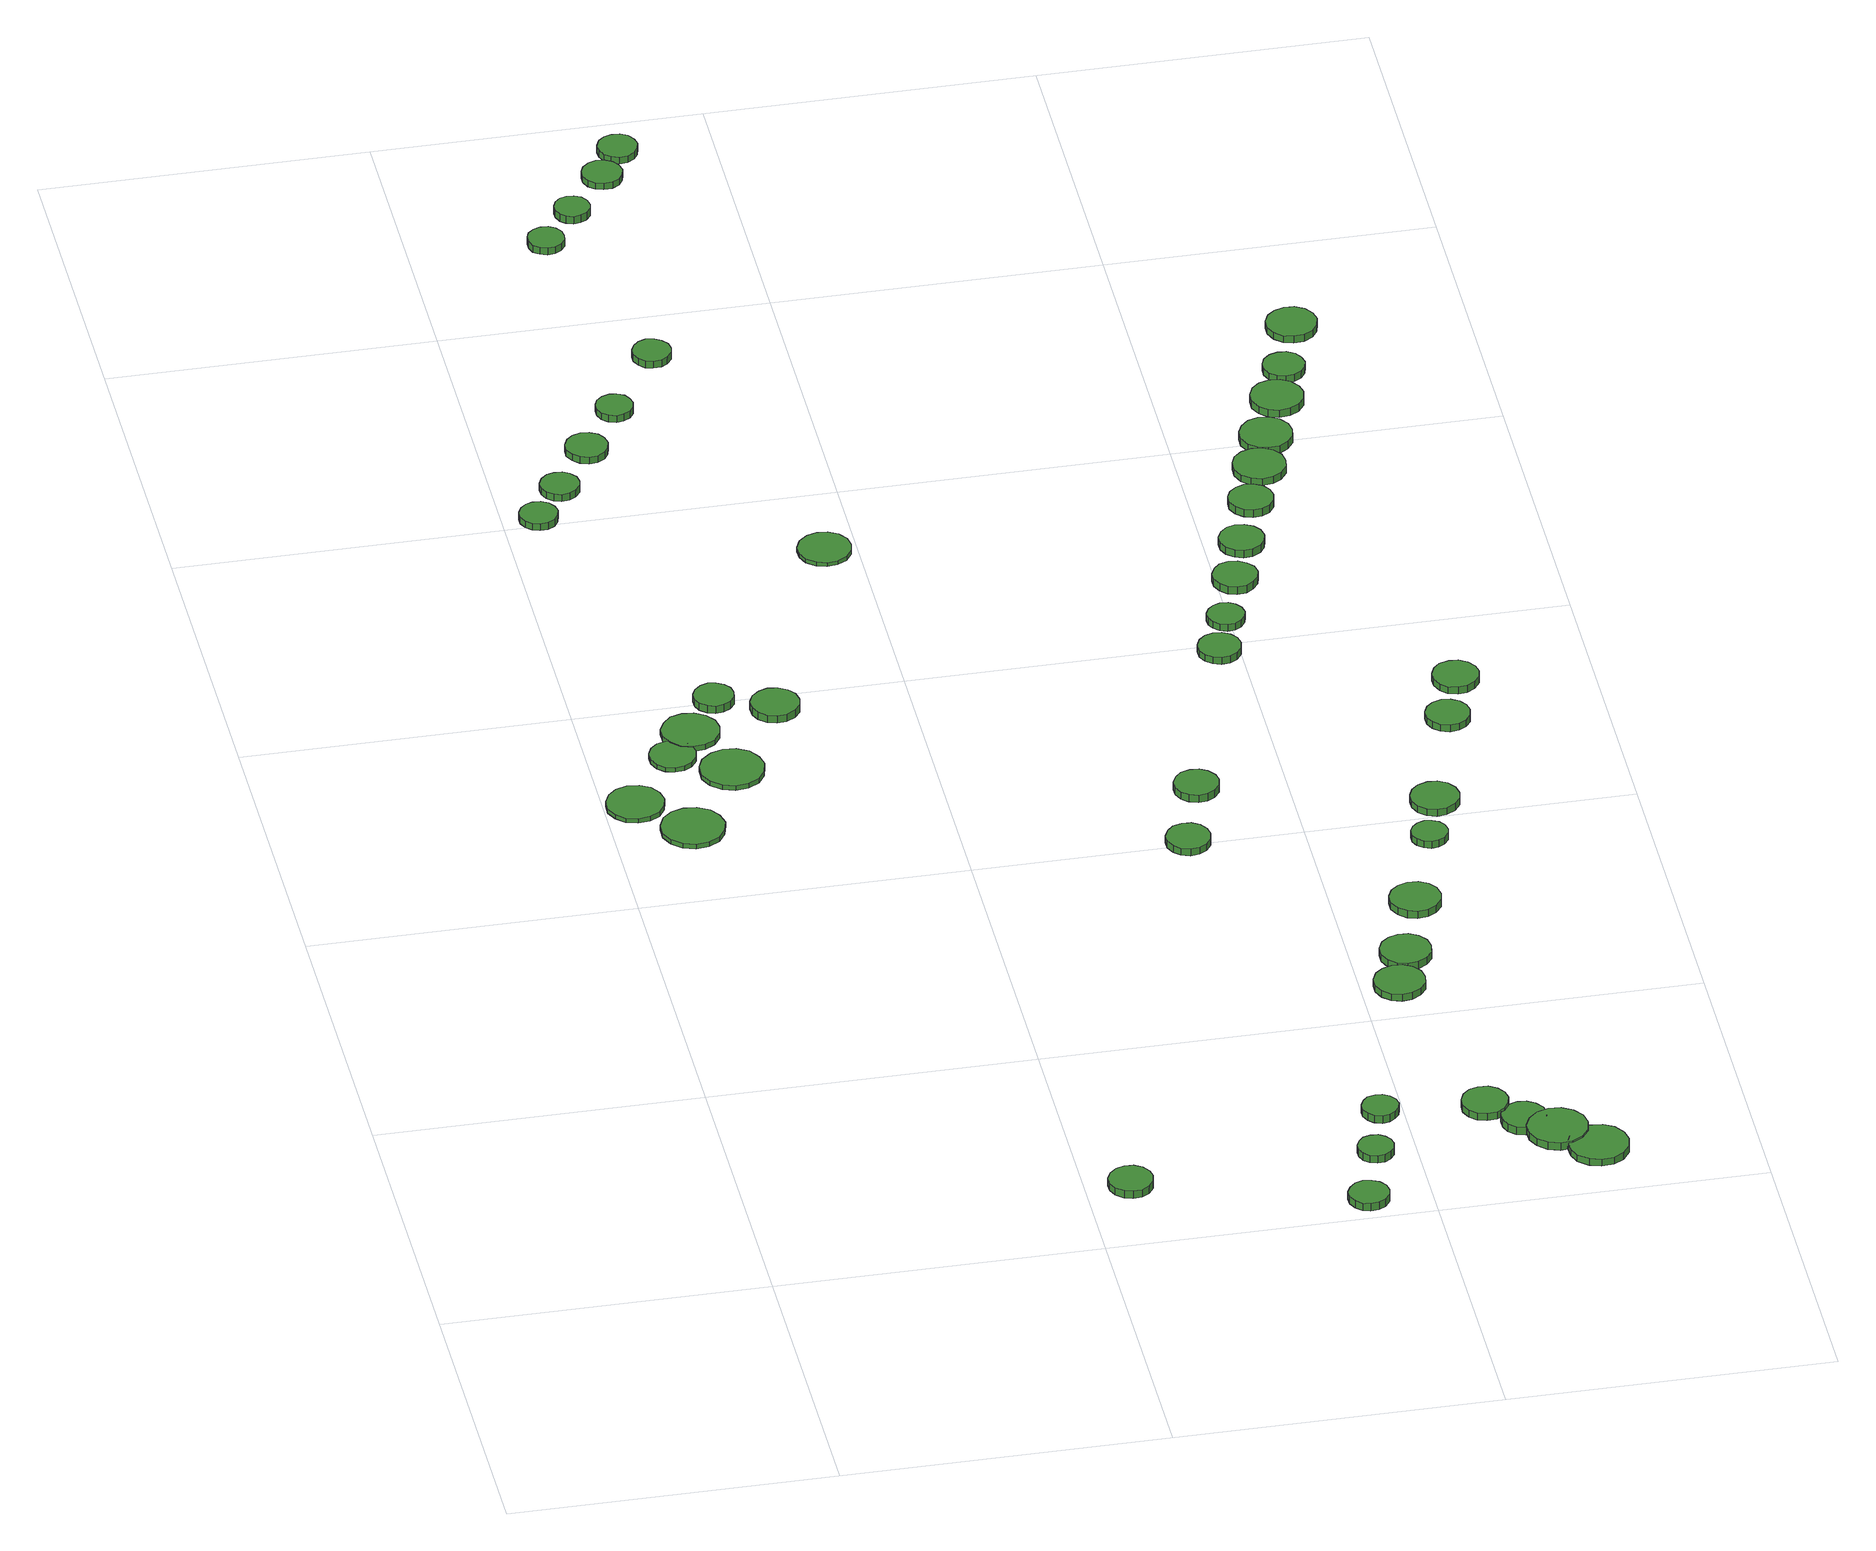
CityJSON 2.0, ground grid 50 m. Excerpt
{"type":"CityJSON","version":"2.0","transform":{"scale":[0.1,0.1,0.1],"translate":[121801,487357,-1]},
"CityObjects":{
"tree1":{"type":"SolitaryVegetationObject","attributes":{"function":"something"},"geometry":[{"type":"MultiSurface","lod":"1","boundaries":[[[0,1,2,3,4,5,6,7,8,9,10,11,12,13,14]],[[15,16,17,18,19,20,21,22,23,24,25,26,27,28,29]],[[0,29,28,1]],[[1,28,27,2]],[[2,27,26,3]],[[3,26,25,4]],[[4,25,24,5]],[[5,24,23,6]],[[6,23,22,7]],[[7,22,21,8]],[[8,21,20,9]],[[9,20,19,10]],[[10,19,18,11]],[[11,18,17,12]],[[12,17,16,13]],[[13,16,15,14]],[[14,15,29,0]]]}]},
"tree2":{"type":"SolitaryVegetationObject","attributes":{"function":"something"},"geometry":[{"type":"MultiSurface","lod":"1","boundaries":[[[30,31,32,33,34,35,36,37,38,39,40,41,42,43,44]],[[45,46,47,48,49,50,51,52,53,54,55,56,57,58,59]],[[30,59,58,31]],[[31,58,57,32]],[[32,57,56,33]],[[33,56,55,34]],[[34,55,54,35]],[[35,54,53,36]],[[36,53,52,37]],[[37,52,51,38]],[[38,51,50,39]],[[39,50,49,40]],[[40,49,48,41]],[[41,48,47,42]],[[42,47,46,43]],[[43,46,45,44]],[[44,45,59,30]]]}]},
"tree3":{"type":"SolitaryVegetationObject","attributes":{"function":"something"},"geometry":[{"type":"MultiSurface","lod":"1","boundaries":[[[60,61,62,63,64,65,66,67,68,69,70,71,72,73,74]],[[75,76,77,78,79,80,81,82,83,84,85,86,87,88,89]],[[60,89,88,61]],[[61,88,87,62]],[[62,87,86,63]],[[63,86,85,64]],[[64,85,84,65]],[[65,84,83,66]],[[66,83,82,67]],[[67,82,81,68]],[[68,81,80,69]],[[69,80,79,70]],[[70,79,78,71]],[[71,78,77,72]],[[72,77,76,73]],[[73,76,75,74]],[[74,75,89,60]]]}]},
"tree4":{"type":"SolitaryVegetationObject","attributes":{"function":"something"},"geometry":[{"type":"MultiSurface","lod":"1","boundaries":[[[90,91,92,93,94,95,96,97,98,99,100,101,102,103,104]],[[105,106,107,108,109,110,111,112,113,114,115,116,117,118,119]],[[90,119,118,91]],[[91,118,117,92]],[[92,117,116,93]],[[93,116,115,94]],[[94,115,114,95]],[[95,114,113,96]],[[96,113,112,97]],[[97,112,111,98]],[[98,111,110,99]],[[99,110,109,100]],[[100,109,108,101]],[[101,108,107,102]],[[102,107,106,103]],[[103,106,105,104]],[[104,105,119,90]]]}]},
"tree5":{"type":"SolitaryVegetationObject","attributes":{"function":"something"},"geometry":[{"type":"MultiSurface","lod":"1","boundaries":[[[120,121,122,123,124,125,126,127,128,129,130,131,132,133,134]],[[135,136,137,138,139,140,141,142,143,144,145,146,147,148,149]],[[120,149,148,121]],[[121,148,147,122]],[[122,147,146,123]],[[123,146,145,124]],[[124,145,144,125]],[[125,144,143,126]],[[126,143,142,127]],[[127,142,141,128]],[[128,141,140,129]],[[129,140,139,130]],[[130,139,138,131]],[[131,138,137,132]],[[132,137,136,133]],[[133,136,135,134]],[[134,135,149,120]]]}]},
"tree6":{"type":"SolitaryVegetationObject","attributes":{"function":"something"},"geometry":[{"type":"MultiSurface","lod":"1","boundaries":[[[150,151,152,153,154,155,156,157,158,159,160,161,162,163,164]],[[165,166,167,168,169,170,171,172,173,174,175,176,177,178,179]],[[150,179,178,151]],[[151,178,177,152]],[[152,177,176,153]],[[153,176,175,154]],[[154,175,174,155]],[[155,174,173,156]],[[156,173,172,157]],[[157,172,171,158]],[[158,171,170,159]],[[159,170,169,160]],[[160,169,168,161]],[[161,168,167,162]],[[162,167,166,163]],[[163,166,165,164]],[[164,165,179,150]]]}]},
"tree7":{"type":"SolitaryVegetationObject","attributes":{"function":"something"},"geometry":[{"type":"MultiSurface","lod":"1","boundaries":[[[180,181,182,183,184,185,186,187,188,189,190,191,192,193,194]],[[195,196,197,198,199,200,201,202,203,204,205,206,207,208,209]],[[180,209,208,181]],[[181,208,207,182]],[[182,207,206,183]],[[183,206,205,184]],[[184,205,204,185]],[[185,204,203,186]],[[186,203,202,187]],[[187,202,201,188]],[[188,201,200,189]],[[189,200,199,190]],[[190,199,198,191]],[[191,198,197,192]],[[192,197,196,193]],[[193,196,195,194]],[[194,195,209,180]]]}]},
"tree8":{"type":"SolitaryVegetationObject","attributes":{"function":"something"},"geometry":[{"type":"MultiSurface","lod":"1","boundaries":[[[210,211,212,213,214,215,216,217,218,219,220,221,222,223,224]],[[225,226,227,228,229,230,231,232,233,234,235,236,237,238,239]],[[210,239,238,211]],[[211,238,237,212]],[[212,237,236,213]],[[213,236,235,214]],[[214,235,234,215]],[[215,234,233,216]],[[216,233,232,217]],[[217,232,231,218]],[[218,231,230,219]],[[219,230,229,220]],[[220,229,228,221]],[[221,228,227,222]],[[222,227,226,223]],[[223,226,225,224]],[[224,225,239,210]]]}]},
"tree9":{"type":"SolitaryVegetationObject","attributes":{"function":"something"},"geometry":[{"type":"MultiSurface","lod":"1","boundaries":[[[240,241,242,243,244,245,246,247,248,249,250,251,252,253,254]],[[255,256,257,258,259,260,261,262,263,264,265,266,267,268,269]],[[240,269,268,241]],[[241,268,267,242]],[[242,267,266,243]],[[243,266,265,244]],[[244,265,264,245]],[[245,264,263,246]],[[246,263,262,247]],[[247,262,261,248]],[[248,261,260,249]],[[249,260,259,250]],[[250,259,258,251]],[[251,258,257,252]],[[252,257,256,253]],[[253,256,255,254]],[[254,255,269,240]]]}]},
"tree10":{"type":"SolitaryVegetationObject","attributes":{"function":"something"},"geometry":[{"type":"MultiSurface","lod":"1","boundaries":[[[270,271,272,273,274,275,276,277,278,279,280,281,282,283,284]],[[285,286,287,288,289,290,291,292,293,294,295,296,297,298,299]],[[270,299,298,271]],[[271,298,297,272]],[[272,297,296,273]],[[273,296,295,274]],[[274,295,294,275]],[[275,294,293,276]],[[276,293,292,277]],[[277,292,291,278]],[[278,291,290,279]],[[279,290,289,280]],[[280,289,288,281]],[[281,288,287,282]],[[282,287,286,283]],[[283,286,285,284]],[[284,285,299,270]]]}]},
"tree11":{"type":"SolitaryVegetationObject","attributes":{"function":"something"},"geometry":[{"type":"MultiSurface","lod":"1","boundaries":[[[300,301,302,303,304,305,306,307,308,309,310,311,312,313,314]],[[315,316,317,318,319,320,321,322,323,324,325,326,327,328,329]],[[300,329,328,301]],[[301,328,327,302]],[[302,327,326,303]],[[303,326,325,304]],[[304,325,324,305]],[[305,324,323,306]],[[306,323,322,307]],[[307,322,321,308]],[[308,321,320,309]],[[309,320,319,310]],[[310,319,318,311]],[[311,318,317,312]],[[312,317,316,313]],[[313,316,315,314]],[[314,315,329,300]]]}]},
"tree12":{"type":"SolitaryVegetationObject","attributes":{"function":"something"},"geometry":[{"type":"MultiSurface","lod":"1","boundaries":[[[330,331,332,333,334,335,336,337,338,339,340,341,342,343,344]],[[345,346,347,348,349,350,351,352,353,354,355,356,357,358,359]],[[330,359,358,331]],[[331,358,357,332]],[[332,357,356,333]],[[333,356,355,334]],[[334,355,354,335]],[[335,354,353,336]],[[336,353,352,337]],[[337,352,351,338]],[[338,351,350,339]],[[339,350,349,340]],[[340,349,348,341]],[[341,348,347,342]],[[342,347,346,343]],[[343,346,345,344]],[[344,345,359,330]]]}]},
"tree13":{"type":"SolitaryVegetationObject","attributes":{"function":"something"},"geometry":[{"type":"MultiSurface","lod":"1","boundaries":[[[360,361,362,363,364,365,366,367,368,369,370,371,372,373,374]],[[375,376,377,378,379,380,381,382,383,384,385,386,387,388,389]],[[360,389,388,361]],[[361,388,387,362]],[[362,387,386,363]],[[363,386,385,364]],[[364,385,384,365]],[[365,384,383,366]],[[366,383,382,367]],[[367,382,381,368]],[[368,381,380,369]],[[369,380,379,370]],[[370,379,378,371]],[[371,378,377,372]],[[372,377,376,373]],[[373,376,375,374]],[[374,375,389,360]]]}]},
"tree14":{"type":"SolitaryVegetationObject","attributes":{"function":"something"},"geometry":[{"type":"MultiSurface","lod":"1","boundaries":[[[390,391,392,393,394,395,396,397,398,399,400,401,402,403,404]],[[405,406,407,408,409,410,411,412,413,414,415,416,417,418,419]],[[390,419,418,391]],[[391,418,417,392]],[[392,417,416,393]],[[393,416,415,394]],[[394,415,414,395]],[[395,414,413,396]],[[396,413,412,397]],[[397,412,411,398]],[[398,411,410,399]],[[399,410,409,400]],[[400,409,408,401]],[[401,408,407,402]],[[402,407,406,403]],[[403,406,405,404]],[[404,405,419,390]]]}]},
"tree15":{"type":"SolitaryVegetationObject","attributes":{"function":"something"},"geometry":[{"type":"MultiSurface","lod":"1","boundaries":[[[420,421,422,423,424,425,426,427,428,429,430,431,432,433,434]],[[435,436,437,438,439,440,441,442,443,444,445,446,447,448,449]],[[420,449,448,421]],[[421,448,447,422]],[[422,447,446,423]],[[423,446,445,424]],[[424,445,444,425]],[[425,444,443,426]],[[426,443,442,427]],[[427,442,441,428]],[[428,441,440,429]],[[429,440,439,430]],[[430,439,438,431]],[[431,438,437,432]],[[432,437,436,433]],[[433,436,435,434]],[[434,435,449,420]]]}]},
"tree16":{"type":"SolitaryVegetationObject","attributes":{"function":"something"},"geometry":[{"type":"MultiSurface","lod":"1","boundaries":[[[450,451,452,453,454,455,456,457,458,459,460,461,462,463,464]],[[465,466,467,468,469,470,471,472,473,474,475,476,477,478,479]],[[450,479,478,451]],[[451,478,477,452]],[[452,477,476,453]],[[453,476,475,454]],[[454,475,474,455]],[[455,474,473,456]],[[456,473,472,457]],[[457,472,471,458]],[[458,471,470,459]],[[459,470,469,460]],[[460,469,468,461]],[[461,468,467,462]],[[462,467,466,463]],[[463,466,465,464]],[[464,465,479,450]]]}]},
"tree17":{"type":"SolitaryVegetationObject","attributes":{"function":"something"},"geometry":[{"type":"MultiSurface","lod":"1","boundaries":[[[480,481,482,483,484,485,486,487,488,489,490,491,492,493,494]],[[495,496,497,498,499,500,501,502,503,504,505,506,507,508,509]],[[480,509,508,481]],[[481,508,507,482]],[[482,507,506,483]],[[483,506,505,484]],[[484,505,504,485]],[[485,504,503,486]],[[486,503,502,487]],[[487,502,501,488]],[[488,501,500,489]],[[489,500,499,490]],[[490,499,498,491]],[[491,498,497,492]],[[492,497,496,493]],[[493,496,495,494]],[[494,495,509,480]]]}]},
"tree18":{"type":"SolitaryVegetationObject","attributes":{"function":"something"},"geometry":[{"type":"MultiSurface","lod":"1","boundaries":[[[510,511,512,513,514,515,516,517,518,519,520,521,522,523,524]],[[525,526,527,528,529,530,531,532,533,534,535,536,537,538,539]],[[510,539,538,511]],[[511,538,537,512]],[[512,537,536,513]],[[513,536,535,514]],[[514,535,534,515]],[[515,534,533,516]],[[516,533,532,517]],[[517,532,531,518]],[[518,531,530,519]],[[519,530,529,520]],[[520,529,528,521]],[[521,528,527,522]],[[522,527,526,523]],[[523,526,525,524]],[[524,525,539,510]]]}]},
"tree19":{"type":"SolitaryVegetationObject","attributes":{"function":"something"},"geometry":[{"type":"MultiSurface","lod":"1","boundaries":[[[540,541,542,543,544,545,546,547,548,549,550,551,552,553,554]],[[555,556,557,558,559,560,561,562,563,564,565,566,567,568,569]],[[540,569,568,541]],[[541,568,567,542]],[[542,567,566,543]],[[543,566,565,544]],[[544,565,564,545]],[[545,564,563,546]],[[546,563,562,547]],[[547,562,561,548]],[[548,561,560,549]],[[549,560,559,550]],[[550,559,558,551]],[[551,558,557,552]],[[552,557,556,553]],[[553,556,555,554]],[[554,555,569,540]]]}]},
"tree20":{"type":"SolitaryVegetationObject","attributes":{"function":"something"},"geometry":[{"type":"MultiSurface","lod":"1","boundaries":[[[570,571,572,573,574,575,576,577,578,579,580,581,582,583,584]],[[585,586,587,588,589,590,591,592,593,594,595,596,597,598,599]],[[570,599,598,571]],[[571,598,597,572]],[[572,597,596,573]],[[573,596,595,574]],[[574,595,594,575]],[[575,594,593,576]],[[576,593,592,577]],[[577,592,591,578]],[[578,591,590,579]],[[579,590,589,580]],[[580,589,588,581]],[[581,588,587,582]],[[582,587,586,583]],[[583,586,585,584]],[[584,585,599,570]]]}]},
"tree21":{"type":"SolitaryVegetationObject","attributes":{"function":"something"},"geometry":[{"type":"MultiSurface","lod":"1","boundaries":[[[600,601,602,603,604,605,606,607,608,609,610,611,612,613,614]],[[615,616,617,618,619,620,621,622,623,624,625,626,627,628,629]],[[600,629,628,601]],[[601,628,627,602]],[[602,627,626,603]],[[603,626,625,604]],[[604,625,624,605]],[[605,624,623,606]],[[606,623,622,607]],[[607,622,621,608]],[[608,621,620,609]],[[609,620,619,610]],[[610,619,618,611]],[[611,618,617,612]],[[612,617,616,613]],[[613,616,615,614]],[[614,615,629,600]]]}]},
"tree22":{"type":"SolitaryVegetationObject","attributes":{"function":"something"},"geometry":[{"type":"MultiSurface","lod":"1","boundaries":[[[630,631,632,633,634,635,636,637,638,639,640,641,642,643,644]],[[645,646,647,648,649,650,651,652,653,654,655,656,657,658,659]],[[630,659,658,631]],[[631,658,657,632]],[[632,657,656,633]],[[633,656,655,634]],[[634,655,654,635]],[[635,654,653,636]],[[636,653,652,637]],[[637,652,651,638]],[[638,651,650,639]],[[639,650,649,640]],[[640,649,648,641]],[[641,648,647,642]],[[642,647,646,643]],[[643,646,645,644]],[[644,645,659,630]]]}]},
"tree23":{"type":"SolitaryVegetationObject","attributes":{"function":"something"},"geometry":[{"type":"MultiSurface","lod":"1","boundaries":[[[660,661,662,663,664,665,666,667,668,669,670,671,672,673,674]],[[675,676,677,678,679,680,681,682,683,684,685,686,687,688,689]],[[660,689,688,661]],[[661,688,687,662]],[[662,687,686,663]],[[663,686,685,664]],[[664,685,684,665]],[[665,684,683,666]],[[666,683,682,667]],[[667,682,681,668]],[[668,681,680,669]],[[669,680,679,670]],[[670,679,678,671]],[[671,678,677,672]],[[672,677,676,673]],[[673,676,675,674]],[[674,675,689,660]]]}]},
"tree24":{"type":"SolitaryVegetationObject","attributes":{"function":"something"},"geometry":[{"type":"MultiSurface","lod":"1","boundaries":[[[690,691,692,693,694,695,696,697,698,699,700,701,702,703,704]],[[705,706,707,708,709,710,711,712,713,714,715,716,717,718,719]],[[690,719,718,691]],[[691,718,717,692]],[[692,717,716,693]],[[693,716,715,694]],[[694,715,714,695]],[[695,714,713,696]],[[696,713,712,697]],[[697,712,711,698]],[[698,711,710,699]],[[699,710,709,700]],[[700,709,708,701]],[[701,708,707,702]],[[702,707,706,703]],[[703,706,705,704]],[[704,705,719,690]]]}]},
"tree25":{"type":"SolitaryVegetationObject","attributes":{"function":"something"},"geometry":[{"type":"MultiSurface","lod":"1","boundaries":[[[720,721,722,723,724,725,726,727,728,729,730,731,732,733,734]],[[735,736,737,738,739,740,741,742,743,744,745,746,747,748,749]],[[720,749,748,721]],[[721,748,747,722]],[[722,747,746,723]],[[723,746,745,724]],[[724,745,744,725]],[[725,744,743,726]],[[726,743,742,727]],[[727,742,741,728]],[[728,741,740,729]],[[729,740,739,730]],[[730,739,738,731]],[[731,738,737,732]],[[732,737,736,733]],[[733,736,735,734]],[[734,735,749,720]]]}]},
"tree26":{"type":"SolitaryVegetationObject","attributes":{"function":"something"},"geometry":[{"type":"MultiSurface","lod":"1","boundaries":[[[750,751,752,753,754,755,756,757,758,759,760,761,762,763,764]],[[765,766,767,768,769,770,771,772,773,774,775,776,777,778,779]],[[750,779,778,751]],[[751,778,777,752]],[[752,777,776,753]],[[753,776,775,754]],[[754,775,774,755]],[[755,774,773,756]],[[756,773,772,757]],[[757,772,771,758]],[[758,771,770,759]],[[759,770,769,760]],[[760,769,768,761]],[[761,768,767,762]],[[762,767,766,763]],[[763,766,765,764]],[[764,765,779,750]]]}]},
"tree27":{"type":"SolitaryVegetationObject","attributes":{"function":"something"},"geometry":[{"type":"MultiSurface","lod":"1","boundaries":[[[780,781,782,783,784,785,786,787,788,789,790,791,792,793,794]],[[795,796,797,798,799,800,801,802,803,804,805,806,807,808,809]],[[780,809,808,781]],[[781,808,807,782]],[[782,807,806,783]],[[783,806,805,784]],[[784,805,804,785]],[[785,804,803,786]],[[786,803,802,787]],[[787,802,801,788]],[[788,801,800,789]],[[789,800,799,790]],[[790,799,798,791]],[[791,798,797,792]],[[792,797,796,793]],[[793,796,795,794]],[[794,795,809,780]]]}]},
"tree28":{"type":"SolitaryVegetationObject","attributes":{"function":"something"},"geometry":[{"type":"MultiSurface","lod":"1","boundaries":[[[810,811,812,813,814,815,816,817,818,819,820,821,822,823,824]],[[825,826,827,828,829,830,831,832,833,834,835,836,837,838,839]],[[810,839,838,811]],[[811,838,837,812]],[[812,837,836,813]],[[813,836,835,814]],[[814,835,834,815]],[[815,834,833,816]],[[816,833,832,817]],[[817,832,831,818]],[[818,831,830,819]],[[819,830,829,820]],[[820,829,828,821]],[[821,828,827,822]],[[822,827,826,823]],[[823,826,825,824]],[[824,825,839,810]]]}]},
"tree29":{"type":"SolitaryVegetationObject","attributes":{"function":"something"},"geometry":[{"type":"MultiSurface","lod":"1","boundaries":[[[840,841,842,843,844,845,846,847,848,849,850,851,852,853,854]],[[855,856,857,858,859,860,861,862,863,864,865,866,867,868,869]],[[840,869,868,841]],[[841,868,867,842]],[[842,867,866,843]],[[843,866,865,844]],[[844,865,864,845]],[[845,864,863,846]],[[846,863,862,847]],[[847,862,861,848]],[[848,861,860,849]],[[849,860,859,850]],[[850,859,858,851]],[[851,858,857,852]],[[852,857,856,853]],[[853,856,855,854]],[[854,855,869,840]]]}]},
"tree30":{"type":"SolitaryVegetationObject","attributes":{"function":"something"},"geometry":[{"type":"MultiSurface","lod":"1","boundaries":[[[870,871,872,873,874,875,876,877,878,879,880,881,882,883,884]],[[885,886,887,888,889,890,891,892,893,894,895,896,897,898,899]],[[870,899,898,871]],[[871,898,897,872]],[[872,897,896,873]],[[873,896,895,874]],[[874,895,894,875]],[[875,894,893,876]],[[876,893,892,877]],[[877,892,891,878]],[[878,891,890,879]],[[879,890,889,880]],[[880,889,888,881]],[[881,888,887,882]],[[882,887,886,883]],[[883,886,885,884]],[[884,885,899,870]]]}]},
"tree31":{"type":"SolitaryVegetationObject","attributes":{"function":"something"},"geometry":[{"type":"MultiSurface","lod":"1","boundaries":[[[900,901,902,903,904,905,906,907,908,909,910,911,912,913,914]],[[915,916,917,918,919,920,921,922,923,924,925,926,927,928,929]],[[900,929,928,901]],[[901,928,927,902]],[[902,927,926,903]],[[903,926,925,904]],[[904,925,924,905]],[[905,924,923,906]],[[906,923,922,907]],[[907,922,921,908]],[[908,921,920,909]],[[909,920,919,910]],[[910,919,918,911]],[[911,918,917,912]],[[912,917,916,913]],[[913,916,915,914]],[[914,915,929,900]]]}]},
"tree32":{"type":"SolitaryVegetationObject","attributes":{"function":"something"},"geometry":[{"type":"MultiSurface","lod":"1","boundaries":[[[930,931,932,933,934,935,936,937,938,939,940,941,942,943,944]],[[945,946,947,948,949,950,951,952,953,954,955,956,957,958,959]],[[930,959,958,931]],[[931,958,957,932]],[[932,957,956,933]],[[933,956,955,934]],[[934,955,954,935]],[[935,954,953,936]],[[936,953,952,937]],[[937,952,951,938]],[[938,951,950,939]],[[939,950,949,940]],[[940,949,948,941]],[[941,948,947,942]],[[942,947,946,943]],[[943,946,945,944]],[[944,945,959,930]]]}]},
"tree33":{"type":"SolitaryVegetationObject","attributes":{"function":"something"},"geometry":[{"type":"MultiSurface","lod":"1","boundaries":[[[960,961,962,963,964,965,966,967,968,969,970,971,972,973,974]],[[975,976,977,978,979,980,981,982,983,984,985,986,987,988,989]],[[960,989,988,961]],[[961,988,987,962]],[[962,987,986,963]],[[963,986,985,964]],[[964,985,984,965]],[[965,984,983,966]],[[966,983,982,967]],[[967,982,981,968]],[[968,981,980,969]],[[969,980,979,970]],[[970,979,978,971]],[[971,978,977,972]],[[972,977,976,973]],[[973,976,975,974]],[[974,975,989,960]]]}]},
"tree34":{"type":"SolitaryVegetationObject","attributes":{"function":"something"},"geometry":[{"type":"MultiSurface","lod":"1","boundaries":[[[990,991,992,993,994,995,996,997,998,999,1000,1001,1002,1003,1004]],[[1005,1006,1007,1008,1009,1010,1011,1012,1013,1014,1015,1016,1017,1018,1019]],[[990,1019,1018,991]],[[991,1018,1017,992]],[[992,1017,1016,993]],[[993,1016,1015,994]],[[994,1015,1014,995]],[[995,1014,1013,996]],[[996,1013,1012,997]],[[997,1012,1011,998]],[[998,1011,1010,999]],[[999,1010,1009,1000]],[[1000,1009,1008,1001]],[[1001,1008,1007,1002]],[[1002,1007,1006,1003]],[[1003,1006,1005,1004]],[[1004,1005,1019,990]]]}]},
"tree35":{"type":"SolitaryVegetationObject","attributes":{"function":"something"},"geometry":[{"type":"MultiSurface","lod":"1","boundaries":[[[1020,1021,1022,1023,1024,1025,1026,1027,1028,1029,1030,1031,1032,1033,1034]],[[1035,1036,1037,1038,1039,1040,1041,1042,1043,1044,1045,1046,1047,1048,1049]],[[1020,1049,1048,1021]],[[1021,1048,1047,1022]],[[1022,1047,1046,1023]],[[1023,1046,1045,1024]],[[1024,1045,1044,1025]],[[1025,1044,1043,1026]],[[1026,1043,1042,1027]],[[1027,1042,1041,1028]],[[1028,1041,1040,1029]],[[1029,1040,1039,1030]],[[1030,1039,1038,1031]],[[1031,1038,1037,1032]],[[1032,1037,1036,1033]],[[1033,1036,1035,1034]],[[1034,1035,1049,1020]]]}]},
"tree36":{"type":"SolitaryVegetationObject","attributes":{"function":"something"},"geometry":[{"type":"MultiSurface","lod":"1","boundaries":[[[1050,1051,1052,1053,1054,1055,1056,1057,1058,1059,1060,1061,1062,1063,1064]],[[1065,1066,1067,1068,1069,1070,1071,1072,1073,1074,1075,1076,1077,1078,1079]],[[1050,1079,1078,1051]],[[1051,1078,1077,1052]],[[1052,1077,1076,1053]],[[1053,1076,1075,1054]],[[1054,1075,1074,1055]],[[1055,1074,1073,1056]],[[1056,1073,1072,1057]],[[1057,1072,1071,1058]],[[1058,1071,1070,1059]],[[1059,1070,1069,1060]],[[1060,1069,1068,1061]],[[1061,1068,1067,1062]],[[1062,1067,1066,1063]],[[1063,1066,1065,1064]],[[1064,1065,1079,1050]]]}]},
"tree37":{"type":"SolitaryVegetationObject","attributes":{"function":"something"},"geometry":[{"type":"MultiSurface","lod":"1","boundaries":[[[1080,1081,1082,1083,1084,1085,1086,1087,1088,1089,1090,1091,1092,1093,1094]],[[1095,1096,1097,1098,1099,1100,1101,1102,1103,1104,1105,1106,1107,1108,1109]],[[1080,1109,1108,1081]],[[1081,1108,1107,1082]],[[1082,1107,1106,1083]],[[1083,1106,1105,1084]],[[1084,1105,1104,1085]],[[1085,1104,1103,1086]],[[1086,1103,1102,1087]],[[1087,1102,1101,1088]],[[1088,1101,1100,1089]],[[1089,1100,1099,1090]],[[1090,1099,1098,1091]],[[1091,1098,1097,1092]],[[1092,1097,1096,1093]],[[1093,1096,1095,1094]],[[1094,1095,1109,1080]]]}]},
"tree38":{"type":"SolitaryVegetationObject","attributes":{"function":"something"},"geometry":[{"type":"MultiSurface","lod":"1","boundaries":[[[1110,1111,1112,1113,1114,1115,1116,1117,1118,1119,1120,1121,1122,1123,1124]],[[1125,1126,1127,1128,1129,1130,1131,1132,1133,1134,1135,1136,1137,1138,1139]],[[1110,1139,1138,1111]],[[1111,1138,1137,1112]],[[1112,1137,1136,1113]],[[1113,1136,1135,1114]],[[1114,1135,1134,1115]],[[1115,1134,1133,1116]],[[1116,1133,1132,1117]],[[1117,1132,1131,1118]],[[1118,1131,1130,1119]],[[1119,1130,1129,1120]],[[1120,1129,1128,1121]],[[1121,1128,1127,1122]],[[1122,1127,1126,1123]],[[1123,1126,1125,1124]],[[1124,1125,1139,1110]]]}]},
"tree39":{"type":"SolitaryVegetationObject","attributes":{"function":"something"},"geometry":[{"type":"MultiSurface","lod":"1","boundaries":[[[1140,1141,1142,1143,1144,1145,1146,1147,1148,1149,1150,1151,1152,1153,1154]],[[1155,1156,1157,1158,1159,1160,1161,1162,1163,1164,1165,1166,1167,1168,1169]],[[1140,1169,1168,1141]],[[1141,1168,1167,1142]],[[1142,1167,1166,1143]],[[1143,1166,1165,1144]],[[1144,1165,1164,1145]],[[1145,1164,1163,1146]],[[1146,1163,1162,1147]],[[1147,1162,1161,1148]],[[1148,1161,1160,1149]],[[1149,1160,1159,1150]],[[1150,1159,1158,1151]],[[1151,1158,1157,1152]],[[1152,1157,1156,1153]],[[1153,1156,1155,1154]],[[1154,1155,1169,1140]]]}]},
"tree40":{"type":"SolitaryVegetationObject","attributes":{"function":"something"},"geometry":[{"type":"MultiSurface","lod":"1","boundaries":[[[1170,1171,1172,1173,1174,1175,1176,1177,1178,1179,1180,1181,1182,1183,1184]],[[1185,1186,1187,1188,1189,1190,1191,1192,1193,1194,1195,1196,1197,1198,1199]],[[1170,1199,1198,1171]],[[1171,1198,1197,1172]],[[1172,1197,1196,1173]],[[1173,1196,1195,1174]],[[1174,1195,1194,1175]],[[1175,1194,1193,1176]],[[1176,1193,1192,1177]],[[1177,1192,1191,1178]],[[1178,1191,1190,1179]],[[1179,1190,1189,1180]],[[1180,1189,1188,1181]],[[1181,1188,1187,1182]],[[1182,1187,1186,1183]],[[1183,1186,1185,1184]],[[1184,1185,1199,1170]]]}]},
"tree41":{"type":"SolitaryVegetationObject","attributes":{"function":"something"},"geometry":[{"type":"MultiSurface","lod":"1","boundaries":[[[1200,1201,1202,1203,1204,1205,1206,1207,1208,1209,1210,1211,1212,1213,1214]],[[1215,1216,1217,1218,1219,1220,1221,1222,1223,1224,1225,1226,1227,1228,1229]],[[1200,1229,1228,1201]],[[1201,1228,1227,1202]],[[1202,1227,1226,1203]],[[1203,1226,1225,1204]],[[1204,1225,1224,1205]],[[1205,1224,1223,1206]],[[1206,1223,1222,1207]],[[1207,1222,1221,1208]],[[1208,1221,1220,1209]],[[1209,1220,1219,1210]],[[1210,1219,1218,1211]],[[1211,1218,1217,1212]],[[1212,1217,1216,1213]],[[1213,1216,1215,1214]],[[1214,1215,1229,1200]]]}]},
"tree42":{"type":"SolitaryVegetationObject","attributes":{"function":"something"},"geometry":[{"type":"MultiSurface","lod":"1","boundaries":[[[1230,1231,1232,1233,1234,1235,1236,1237,1238,1239,1240,1241,1242,1243,1244]],[[1245,1246,1247,1248,1249,1250,1251,1252,1253,1254,1255,1256,1257,1258,1259]],[[1230,1259,1258,1231]],[[1231,1258,1257,1232]],[[1232,1257,1256,1233]],[[1233,1256,1255,1234]],[[1234,1255,1254,1235]],[[1235,1254,1253,1236]],[[1236,1253,1252,1237]],[[1237,1252,1251,1238]],[[1238,1251,1250,1239]],[[1239,1250,1249,1240]],[[1240,1249,1248,1241]],[[1241,1248,1247,1242]],[[1242,1247,1246,1243]],[[1243,1246,1245,1244]],[[1244,1245,1259,1230]]]}]},
"tree43":{"type":"SolitaryVegetationObject","attributes":{"function":"something"},"geometry":[{"type":"MultiSurface","lod":"1","boundaries":[[[1260,1261,1262,1263,1264,1265,1266,1267,1268,1269,1270,1271,1272,1273,1274]],[[1275,1276,1277,1278,1279,1280,1281,1282,1283,1284,1285,1286,1287,1288,1289]],[[1260,1289,1288,1261]],[[1261,1288,1287,1262]],[[1262,1287,1286,1263]],[[1263,1286,1285,1264]],[[1264,1285,1284,1265]],[[1265,1284,1283,1266]],[[1266,1283,1282,1267]],[[1267,1282,1281,1268]],[[1268,1281,1280,1269]],[[1269,1280,1279,1270]],[[1270,1279,1278,1271]],[[1271,1278,1277,1272]],[[1272,1277,1276,1273]],[[1273,1276,1275,1274]],[[1274,1275,1289,1260]]]}]},
"tree44":{"type":"SolitaryVegetationObject","attributes":{"function":"something"},"geometry":[{"type":"MultiSurface","lod":"1","boundaries":[[[1290,1291,1292,1293,1294,1295,1296,1297,1298,1299,1300,1301,1302,1303,1304]],[[1305,1306,1307,1308,1309,1310,1311,1312,1313,1314,1315,1316,1317,1318,1319]],[[1290,1319,1318,1291]],[[1291,1318,1317,1292]],[[1292,1317,1316,1293]],[[1293,1316,1315,1294]],[[1294,1315,1314,1295]],[[1295,1314,1313,1296]],[[1296,1313,1312,1297]],[[1297,1312,1311,1298]],[[1298,1311,1310,1299]],[[1299,1310,1309,1300]],[[1300,1309,1308,1301]],[[1301,1308,1307,1302]],[[1302,1307,1306,1303]],[[1303,1306,1305,1304]],[[1304,1305,1319,1290]]]}]}
},
"vertices":[
[91,1258,15],[87,1276,15],[77,1291,15],[61,1300,15],[43,1302,15],[25,1296,15],[12,1284,15],[4,1267,15],[4,1249,15],[12,1233,15],[25,1220,15],[43,1215,15],[61,1217,15],[77,1226,15],[87,1241,15],[87,1241,7],[77,1226,7],[61,1217,7],[43,1215,7],[25,1220,7],[12,1233,7],[4,1249,7],[4,1267,7],[12,1284,7],[25,1296,7],[43,1302,7],[61,1300,7],[77,1291,7],[87,1276,7],[91,1258,7],
[167,1181,15],[162,1201,15],[151,1217,15],[133,1227,15],[113,1229,15],[94,1223,15],[79,1210,15],[71,1191,15],[71,1171,15],[79,1153,15],[94,1139,15],[113,1133,15],[133,1135,15],[151,1145,15],[162,1161,15],[162,1161,7],[151,1145,7],[133,1135,7],[113,1133,7],[94,1139,7],[79,1153,7],[71,1171,7],[71,1191,7],[79,1210,7],[94,1223,7],[113,1229,7],[133,1227,7],[151,1217,7],[162,1201,7],[167,1181,7],
[161,1369,15],[158,1384,15],[149,1396,15],[137,1403,15],[122,1404,15],[108,1400,15],[97,1390,15],[91,1377,15],[91,1362,15],[97,1348,15],[108,1338,15],[122,1334,15],[137,1335,15],[149,1343,15],[158,1355,15],[158,1355,7],[149,1343,7],[137,1335,7],[122,1334,7],[108,1338,7],[97,1348,7],[91,1362,7],[91,1377,7],[97,1390,7],[108,1400,7],[122,1404,7],[137,1403,7],[149,1396,7],[158,1384,7],[161,1369,7],
[207,1424,16],[204,1442,16],[193,1457,16],[177,1466,16],[159,1468,16],[141,1463,16],[128,1450,16],[120,1434,16],[120,1415,16],[128,1399,16],[141,1386,16],[159,1381,16],[177,1383,16],[193,1392,16],[204,1407,16],[204,1407,7],[193,1392,7],[177,1383,7],[159,1381,7],[141,1386,7],[128,1399,7],[120,1415,7],[120,1434,7],[128,1450,7],[141,1463,7],[159,1468,7],[177,1466,7],[193,1457,7],[204,1442,7],[207,1424,7],
[254,1319,15],[249,1338,15],[238,1355,15],[220,1365,15],[200,1367,15],[181,1361,15],[165,1347,15],[157,1329,15],[157,1308,15],[165,1290,15],[181,1276,15],[200,1270,15],[220,1272,15],[238,1282,15],[249,1299,15],[249,1299,7],[238,1282,7],[220,1272,7],[200,1270,7],[181,1276,7],[165,1290,7],[157,1308,7],[157,1329,7],[165,1347,7],[181,1361,7],[200,1367,7],[220,1365,7],[238,1355,7],[249,1338,7],[254,1319,7],
[599,136,31],[596,149,31],[588,161,31],[576,168,31],[562,169,31],[549,165,31],[538,155,31],[532,143,31],[532,129,31],[538,116,31],[549,106,31],[562,102,31],[576,103,31],[588,110,31],[596,122,31],[596,122,18],[588,110,18],[576,103,18],[562,102,18],[549,106,18],[538,116,18],[532,129,18],[532,143,18],[538,155,18],[549,165,18],[562,169,18],[576,168,18],[588,161,18],[596,149,18],[599,136,18],
[84,2016,19],[81,2028,19],[74,2038,19],[63,2044,19],[51,2045,19],[40,2041,19],[31,2033,19],[26,2022,19],[26,2010,19],[31,1999,19],[40,1991,19],[51,1987,19],[63,1988,19],[74,1994,19],[81,2004,19],[81,2004,7],[74,1994,7],[63,1988,7],[51,1987,7],[40,1991,7],[31,1999,7],[26,2010,7],[26,2022,7],[31,2033,7],[40,2041,7],[51,2045,7],[63,2044,7],[74,2038,7],[81,2028,7],[84,2016,7],
[243,1498,23],[241,1510,23],[233,1520,23],[222,1526,23],[210,1528,23],[198,1524,23],[188,1515,23],[183,1504,23],[183,1491,23],[188,1480,23],[198,1471,23],[210,1467,23],[222,1469,23],[233,1475,23],[241,1485,23],[241,1485,10],[233,1475,10],[222,1469,10],[210,1467,10],[198,1471,10],[188,1480,10],[183,1491,10],[183,1504,10],[188,1515,10],[198,1524,10],[210,1528,10],[222,1526,10],[233,1520,10],[241,1510,10],[243,1498,10],
[130,2086,18],[128,2098,18],[120,2108,18],[110,2114,18],[97,2115,18],[86,2112,18],[76,2103,18],[71,2092,18],[71,2080,18],[76,2068,18],[86,2060,18],[97,2056,18],[110,2058,18],[120,2064,18],[128,2074,18],[128,2074,6],[120,2064,6],[110,2058,6],[97,2056,6],[86,2060,6],[76,2068,6],[71,2080,6],[71,2092,6],[76,2103,6],[86,2112,6],[97,2115,6],[110,2114,6],[120,2108,6],[128,2098,6],[130,2086,6],
[334,1458,25],[331,1473,25],[322,1485,25],[308,1493,25],[293,1495,25],[279,1490,25],[267,1480,25],[261,1466,25],[261,1450,25],[267,1437,25],[279,1426,25],[293,1422,25],[308,1423,25],[322,1431,25],[331,1443,25],[331,1443,12],[322,1431,12],[308,1423,12],[293,1422,12],[279,1426,12],[267,1437,12],[261,1450,12],[261,1466,12],[267,1480,12],[279,1490,12],[293,1495,12],[308,1493,12],[322,1485,12],[331,1473,12],[334,1458,12],
[191,2176,18],[188,2189,18],[181,2200,18],[169,2206,18],[156,2208,18],[143,2204,18],[133,2195,18],[127,2182,18],[127,2169,18],[133,2157,18],[143,2148,18],[156,2143,18],[169,2145,18],[181,2152,18],[188,2162,18],[188,2162,6],[181,2152,6],[169,2145,6],[156,2143,6],[143,2148,6],[133,2157,6],[127,2169,6],[127,2182,6],[133,2195,6],[143,2204,6],[156,2208,6],[169,2206,6],[181,2200,6],[188,2189,6],[191,2176,6],
[248,2270,18],[245,2281,18],[239,2291,18],[228,2297,18],[217,2298,18],[205,2294,18],[196,2286,18],[192,2276,18],[192,2264,18],[196,2253,18],[205,2245,18],[217,2241,18],[228,2243,18],[239,2249,18],[245,2258,18],[245,2258,6],[239,2249,6],[228,2243,6],[217,2241,6],[205,2245,6],[196,2253,6],[192,2264,6],[192,2276,6],[196,2286,6],[205,2294,6],[217,2298,6],[228,2297,6],[239,2291,6],[245,2281,6],[248,2270,6],
[933,33,30],[931,46,30],[923,56,30],[912,62,30],[899,64,30],[887,60,30],[878,51,30],[872,40,30],[872,27,30],[878,15,30],[887,6,30],[899,3,30],[912,4,30],[923,10,30],[931,21,30],[931,21,17],[923,10,17],[912,4,17],[899,3,17],[887,6,17],[878,15,17],[872,27,17],[872,40,17],[878,51,17],[887,60,17],[899,64,17],[912,62,17],[923,56,17],[931,46,17],[933,33,17],
[964,150,30],[961,161,30],[954,170,30],[945,176,30],[933,177,30],[922,174,30],[914,166,30],[909,155,30],[909,144,30],[914,133,30],[922,126,30],[933,122,30],[945,123,30],[954,129,30],[961,138,30],[961,138,17],[954,129,17],[945,123,17],[933,122,17],[922,126,17],[914,133,17],[909,144,17],[909,155,17],[914,166,17],[922,174,17],[933,177,17],[945,176,17],[954,170,17],[961,161,17],[964,150,17],
[491,1852,14],[488,1868,14],[478,1882,14],[463,1890,14],[447,1892,14],[431,1887,14],[418,1876,14],[411,1860,14],[411,1844,14],[418,1828,14],[431,1817,14],[447,1812,14],[463,1814,14],[478,1822,14],[488,1836,14],[488,1836,7],[478,1822,7],[463,1814,7],[447,1812,7],[431,1817,7],[418,1828,7],[411,1844,7],[411,1860,7],[418,1876,7],[431,1887,7],[447,1892,7],[463,1890,7],[478,1882,7],[488,1868,7],[491,1852,7],
[328,2386,26],[326,2398,26],[318,2408,26],[308,2414,26],[295,2416,26],[284,2412,26],[275,2403,26],[270,2392,26],[270,2380,26],[275,2369,26],[284,2360,26],[295,2357,26],[308,2358,26],[318,2364,26],[326,2374,26],[326,2374,14],[318,2364,14],[308,2358,14],[295,2357,14],[284,2360,14],[275,2369,14],[270,2380,14],[270,2392,14],[275,2403,14],[284,2412,14],[295,2416,14],[308,2414,14],[318,2408,14],[326,2398,14],[328,2386,14],
[232,2705,25],[230,2716,25],[223,2726,25],[213,2732,25],[201,2733,25],[190,2729,25],[181,2721,25],[177,2711,25],[177,2699,25],[181,2688,25],[190,2681,25],[201,2677,25],[213,2678,25],[223,2684,25],[230,2693,25],[230,2693,13],[223,2684,13],[213,2678,13],[201,2677,13],[190,2681,13],[181,2688,13],[177,2699,13],[177,2711,13],[181,2721,13],[190,2729,13],[201,2733,13],[213,2732,13],[223,2726,13],[230,2716,13],[232,2705,13],
[991,247,32],[988,259,32],[981,268,32],[971,274,32],[960,275,32],[948,272,32],[940,264,32],[935,253,32],[935,242,32],[940,231,32],[948,223,32],[960,219,32],[971,221,32],[981,227,32],[988,236,32],[988,236,19],[981,227,19],[971,221,19],[960,219,19],[948,223,19],[940,231,19],[935,242,19],[935,253,19],[940,264,19],[948,272,19],[960,275,19],[971,274,19],[981,268,19],[988,259,19],[991,247,19],
[286,2782,21],[284,2793,21],[277,2803,21],[267,2808,21],[256,2809,21],[245,2806,21],[237,2798,21],[233,2788,21],[233,2777,21],[237,2766,21],[245,2759,21],[256,2755,21],[267,2757,21],[277,2762,21],[284,2771,21],[284,2771,8],[277,2762,8],[267,2757,8],[256,2755,8],[245,2759,8],[237,2766,8],[233,2777,8],[233,2788,8],[237,2798,8],[245,2806,8],[256,2809,8],[267,2808,8],[277,2803,8],[284,2793,8],[286,2782,8],
[859,997,25],[856,1011,25],[848,1023,25],[836,1030,25],[822,1031,25],[808,1027,25],[798,1017,25],[792,1004,25],[792,990,25],[798,977,25],[808,968,25],[822,963,25],[836,965,25],[848,972,25],[856,983,25],[856,983,13],[848,972,13],[836,965,13],[822,963,13],[808,968,13],[798,977,13],[792,990,13],[792,1004,13],[798,1017,13],[808,1027,13],[822,1031,13],[836,1030,13],[848,1023,13],[856,1011,13],[859,997,13],
[351,2862,20],[348,2875,20],[341,2885,20],[330,2891,20],[317,2893,20],[305,2889,20],[295,2880,20],[290,2869,20],[290,2856,20],[295,2844,20],[305,2836,20],[317,2832,20],[330,2833,20],[341,2839,20],[348,2850,20],[348,2850,9],[341,2839,9],[330,2833,9],[317,2832,9],[305,2836,9],[295,2844,9],[290,2856,9],[290,2869,9],[295,2880,9],[305,2889,9],[317,2893,9],[330,2891,9],[341,2885,9],[348,2875,9],[351,2862,9],
[1152,232,31],[1149,246,31],[1141,258,31],[1128,266,31],[1113,267,31],[1099,263,31],[1088,253,31],[1082,239,31],[1082,225,31],[1088,211,31],[1099,201,31],[1113,197,31],[1128,198,31],[1141,206,31],[1149,218,31],[1149,218,18],[1141,206,18],[1128,198,18],[1113,197,18],[1099,201,18],[1088,211,18],[1082,225,18],[1082,239,18],[1088,253,18],[1099,263,18],[1113,267,18],[1128,266,18],[1141,258,18],[1149,246,18],[1152,232,18],
[898,1127,28],[895,1141,28],[886,1153,28],[874,1160,28],[860,1161,28],[846,1157,28],[836,1147,28],[830,1134,28],[830,1120,28],[836,1107,28],[846,1098,28],[860,1093,28],[874,1095,28],[886,1102,28],[895,1113,28],[895,1113,15],[886,1102,15],[874,1095,15],[860,1093,15],[846,1098,15],[836,1107,15],[830,1120,15],[830,1134,15],[836,1147,15],[846,1157,15],[860,1161,15],[874,1160,15],[886,1153,15],[895,1141,15],[898,1127,15],
[1201,189,27],[1198,203,27],[1189,215,27],[1177,222,27],[1163,224,27],[1149,219,27],[1138,210,27],[1133,197,27],[1133,182,27],[1138,169,27],[1149,159,27],[1163,155,27],[1177,157,27],[1189,164,27],[1198,175,27],[1198,175,14],[1189,164,14],[1177,157,14],[1163,155,14],[1149,159,14],[1138,169,14],[1133,182,14],[1133,197,14],[1138,210,14],[1149,219,14],[1163,224,14],[1177,222,14],[1189,215,14],[1198,203,14],[1201,189,14],
[1094,564,30],[1091,580,30],[1081,593,30],[1067,601,30],[1051,602,30],[1036,597,30],[1024,587,30],[1017,572,30],[1017,556,30],[1024,541,30],[1036,530,30],[1051,525,30],[1067,527,30],[1081,535,30],[1091,548,30],[1091,548,18],[1081,535,18],[1067,527,18],[1051,525,18],[1036,530,18],[1024,541,18],[1017,556,18],[1017,572,18],[1024,587,18],[1036,597,18],[1051,602,18],[1067,601,18],[1081,593,18],[1091,580,18],[1094,564,18],
[386,2923,21],[383,2935,21],[376,2946,21],[365,2952,21],[352,2953,21],[340,2949,21],[331,2941,21],[326,2929,21],[326,2917,21],[331,2905,21],[340,2897,21],[352,2893,21],[365,2894,21],[376,2901,21],[383,2911,21],[383,2911,9],[376,2901,9],[365,2894,9],[352,2893,9],[340,2897,9],[331,2905,9],[326,2917,9],[326,2929,9],[331,2941,9],[340,2949,9],[352,2953,9],[365,2952,9],[376,2946,9],[383,2935,9],[386,2923,9],
[1255,149,29],[1251,168,29],[1240,183,29],[1223,193,29],[1204,195,29],[1186,189,29],[1172,176,29],[1164,159,29],[1164,139,29],[1172,122,29],[1186,109,29],[1204,103,29],[1223,105,29],[1240,115,29],[1251,130,29],[1251,130,16],[1240,115,16],[1223,105,16],[1204,103,16],[1186,109,16],[1172,122,16],[1164,139,16],[1164,159,16],[1172,176,16],[1186,189,16],[1204,195,16],[1223,193,16],[1240,183,16],[1251,168,16],[1255,149,16],
[1119,644,28],[1116,660,28],[1106,673,28],[1092,681,28],[1076,682,28],[1061,677,28],[1049,667,28],[1042,652,28],[1042,636,28],[1049,621,28],[1061,610,28],[1076,605,28],[1092,607,28],[1106,615,28],[1116,628,28],[1116,628,15],[1106,615,15],[1092,607,15],[1076,605,15],[1061,610,15],[1049,621,15],[1042,636,15],[1042,652,15],[1049,667,15],[1061,677,15],[1076,682,15],[1092,681,15],[1106,673,15],[1116,660,15],[1119,644,15],
[1306,97,27],[1302,116,27],[1291,132,27],[1275,141,27],[1256,143,27],[1238,137,27],[1223,124,27],[1216,107,27],[1216,88,27],[1223,71,27],[1238,58,27],[1256,52,27],[1275,54,27],[1291,63,27],[1302,79,27],[1302,79,15],[1291,63,15],[1275,54,15],[1256,52,15],[1238,58,15],[1223,71,15],[1216,88,15],[1216,107,15],[1223,124,15],[1238,137,15],[1256,143,15],[1275,141,15],[1291,132,15],[1302,116,15],[1306,97,15],
[1160,775,27],[1157,791,27],[1147,804,27],[1133,812,27],[1117,813,27],[1102,808,27],[1090,798,27],[1083,783,27],[1083,767,27],[1090,752,27],[1102,741,27],[1117,736,27],[1133,738,27],[1147,746,27],[1157,759,27],[1157,759,14],[1147,746,14],[1133,738,14],[1117,736,14],[1102,741,14],[1090,752,14],[1083,767,14],[1083,783,14],[1090,798,14],[1102,808,14],[1117,813,14],[1133,812,14],[1147,804,14],[1157,791,14],[1160,775,14],
[1000,1470,27],[997,1484,27],[989,1495,27],[977,1502,27],[964,1503,27],[951,1499,27],[941,1490,27],[935,1477,27],[935,1463,27],[941,1451,27],[951,1442,27],[964,1438,27],[977,1439,27],[989,1446,27],[997,1457,27],[997,1457,15],[989,1446,15],[977,1439,15],[964,1438,15],[951,1442,15],[941,1451,15],[935,1463,15],[935,1477,15],[941,1490,15],[951,1499,15],[964,1503,15],[977,1502,15],[989,1495,15],[997,1484,15],[1000,1470,15],
[1203,937,27],[1201,948,27],[1194,958,27],[1184,963,27],[1173,965,27],[1162,961,27],[1153,953,27],[1148,943,27],[1148,931,27],[1153,921,27],[1162,913,27],[1173,909,27],[1184,911,27],[1194,916,27],[1201,926,27],[1201,926,15],[1194,916,15],[1184,911,15],[1173,909,15],[1162,913,15],[1153,921,15],[1148,931,15],[1148,943,15],[1153,953,15],[1162,961,15],[1173,965,15],[1184,963,15],[1194,958,15],[1201,948,15],[1203,937,15],
[1022,1551,25],[1019,1563,25],[1012,1573,25],[1002,1579,25],[990,1580,25],[979,1576,25],[970,1568,25],[965,1557,25],[965,1545,25],[970,1535,25],[979,1527,25],[990,1523,25],[1002,1524,25],[1012,1530,25],[1019,1540,25],[1019,1540,13],[1012,1530,13],[1002,1524,13],[990,1523,13],[979,1527,13],[970,1535,13],[965,1545,13],[965,1557,13],[970,1568,13],[979,1576,13],[990,1580,13],[1002,1579,13],[1012,1573,13],[1019,1563,13],[1022,1551,13],
[1237,1020,31],[1234,1035,31],[1225,1048,31],[1211,1056,31],[1196,1057,31],[1181,1052,31],[1170,1042,31],[1164,1028,31],[1164,1013,31],[1170,998,31],[1181,988,31],[1196,983,31],[1211,985,31],[1225,993,31],[1234,1005,31],[1234,1005,19],[1225,993,19],[1211,985,19],[1196,983,19],[1181,988,19],[1170,998,19],[1164,1013,19],[1164,1028,19],[1170,1042,19],[1181,1052,19],[1196,1057,19],[1211,1056,19],[1225,1048,19],[1234,1035,19],[1237,1020,19],
[1061,1648,26],[1058,1662,26],[1049,1673,26],[1037,1680,26],[1023,1682,26],[1009,1678,26],[999,1668,26],[993,1655,26],[993,1641,26],[999,1628,26],[1009,1618,26],[1023,1614,26],[1037,1615,26],[1049,1623,26],[1058,1634,26],[1058,1634,13],[1049,1623,13],[1037,1615,13],[1023,1614,13],[1009,1618,13],[999,1628,13],[993,1641,13],[993,1655,13],[999,1668,13],[1009,1678,13],[1023,1682,13],[1037,1680,13],[1049,1673,13],[1058,1662,13],[1061,1648,13],
[1089,1739,26],[1086,1753,26],[1078,1764,26],[1065,1771,26],[1051,1773,26],[1038,1769,26],[1027,1759,26],[1021,1746,26],[1021,1732,26],[1027,1719,26],[1038,1709,26],[1051,1705,26],[1065,1706,26],[1078,1714,26],[1086,1725,26],[1086,1725,13],[1078,1714,13],[1065,1706,13],[1051,1705,13],[1038,1709,13],[1027,1719,13],[1021,1732,13],[1021,1746,13],[1027,1759,13],[1038,1769,13],[1051,1773,13],[1065,1771,13],[1078,1764,13],[1086,1753,13],[1089,1739,13],
[1295,1228,31],[1292,1242,31],[1284,1253,31],[1272,1260,31],[1258,1262,31],[1244,1257,31],[1234,1248,31],[1228,1235,31],[1228,1221,31],[1234,1208,31],[1244,1199,31],[1258,1194,31],[1272,1196,31],[1284,1203,31],[1292,1214,31],[1292,1214,19],[1284,1203,19],[1272,1196,19],[1258,1194,19],[1244,1199,19],[1234,1208,19],[1228,1221,19],[1228,1235,19],[1234,1248,19],[1244,1257,19],[1258,1262,19],[1272,1260,19],[1284,1253,19],[1292,1242,19],[1295,1228,19],
[1123,1839,26],[1120,1853,26],[1112,1864,26],[1099,1871,26],[1085,1873,26],[1072,1868,26],[1061,1859,26],[1055,1846,26],[1055,1832,26],[1061,1819,26],[1072,1809,26],[1085,1805,26],[1099,1806,26],[1112,1813,26],[1120,1825,26],[1120,1825,13],[1112,1813,13],[1099,1806,13],[1085,1805,13],[1072,1809,13],[1061,1819,13],[1055,1832,13],[1055,1846,13],[1061,1859,13],[1072,1868,13],[1085,1873,13],[1099,1871,13],[1112,1864,13],[1120,1853,13],[1123,1839,13],
[1329,1329,27],[1326,1343,27],[1317,1355,27],[1304,1363,27],[1290,1364,27],[1275,1360,27],[1265,1350,27],[1259,1336,27],[1259,1322,27],[1265,1308,27],[1275,1298,27],[1290,1294,27],[1304,1295,27],[1317,1303,27],[1326,1315,27],[1326,1315,15],[1317,1303,15],[1304,1295,15],[1290,1294,15],[1275,1298,15],[1265,1308,15],[1259,1322,15],[1259,1336,15],[1265,1350,15],[1275,1360,15],[1290,1364,15],[1304,1363,15],[1317,1355,15],[1326,1343,15],[1329,1329,15],
[1158,1922,26],[1155,1939,26],[1145,1952,26],[1131,1960,26],[1114,1962,26],[1098,1957,26],[1085,1946,26],[1079,1931,26],[1079,1914,26],[1085,1898,26],[1098,1887,26],[1114,1882,26],[1131,1884,26],[1145,1892,26],[1155,1906,26],[1155,1906,14],[1145,1892,14],[1131,1884,14],[1114,1882,14],[1098,1887,14],[1085,1898,14],[1079,1914,14],[1079,1931,14],[1085,1946,14],[1098,1957,14],[1114,1962,14],[1131,1960,14],[1145,1952,14],[1155,1939,14],[1158,1922,14],
[1183,1999,26],[1180,2015,26],[1170,2029,26],[1156,2037,26],[1139,2039,26],[1123,2034,26],[1111,2022,26],[1104,2007,26],[1104,1990,26],[1111,1975,26],[1123,1964,26],[1139,1959,26],[1156,1960,26],[1170,1969,26],[1180,1982,26],[1180,1982,13],[1170,1969,13],[1156,1960,13],[1139,1959,13],[1123,1964,13],[1111,1975,13],[1104,1990,13],[1104,2007,13],[1111,2022,13],[1123,2034,13],[1139,2039,13],[1156,2037,13],[1170,2029,13],[1180,2015,13],[1183,1999,13],
[1219,2091,26],[1215,2107,26],[1205,2121,26],[1191,2129,26],[1174,2131,26],[1158,2126,26],[1146,2115,26],[1139,2099,26],[1139,2082,26],[1146,2067,26],[1158,2056,26],[1174,2051,26],[1191,2053,26],[1205,2061,26],[1215,2074,26],[1215,2074,13],[1205,2061,13],[1191,2053,13],[1174,2051,13],[1158,2056,13],[1146,2067,13],[1139,2082,13],[1139,2099,13],[1146,2115,13],[1158,2126,13],[1174,2131,13],[1191,2129,13],[1205,2121,13],[1215,2107,13],[1219,2091,13],
[1236,2167,26],[1233,2180,26],[1226,2191,26],[1214,2198,26],[1201,2199,26],[1188,2195,26],[1178,2186,26],[1173,2174,26],[1173,2161,26],[1178,2149,26],[1188,2140,26],[1201,2136,26],[1214,2137,26],[1226,2144,26],[1233,2154,26],[1233,2154,14],[1226,2144,14],[1214,2137,14],[1201,2136,14],[1188,2140,14],[1178,2149,14],[1173,2161,14],[1173,2174,14],[1178,2186,14],[1188,2195,14],[1201,2199,14],[1214,2198,14],[1226,2191,14],[1233,2180,14],[1236,2167,14],
[1276,2273,26],[1272,2289,26],[1263,2302,26],[1249,2310,26],[1233,2311,26],[1218,2306,26],[1206,2296,26],[1199,2281,26],[1199,2265,26],[1206,2250,26],[1218,2239,26],[1233,2235,26],[1249,2236,26],[1263,2244,26],[1272,2257,26],[1272,2257,14],[1263,2244,14],[1249,2236,14],[1233,2235,14],[1218,2239,14],[1206,2250,14],[1199,2265,14],[1199,2281,14],[1206,2296,14],[1218,2306,14],[1233,2311,14],[1249,2310,14],[1263,2302,14],[1272,2289,14],[1276,2273,14]
]}
